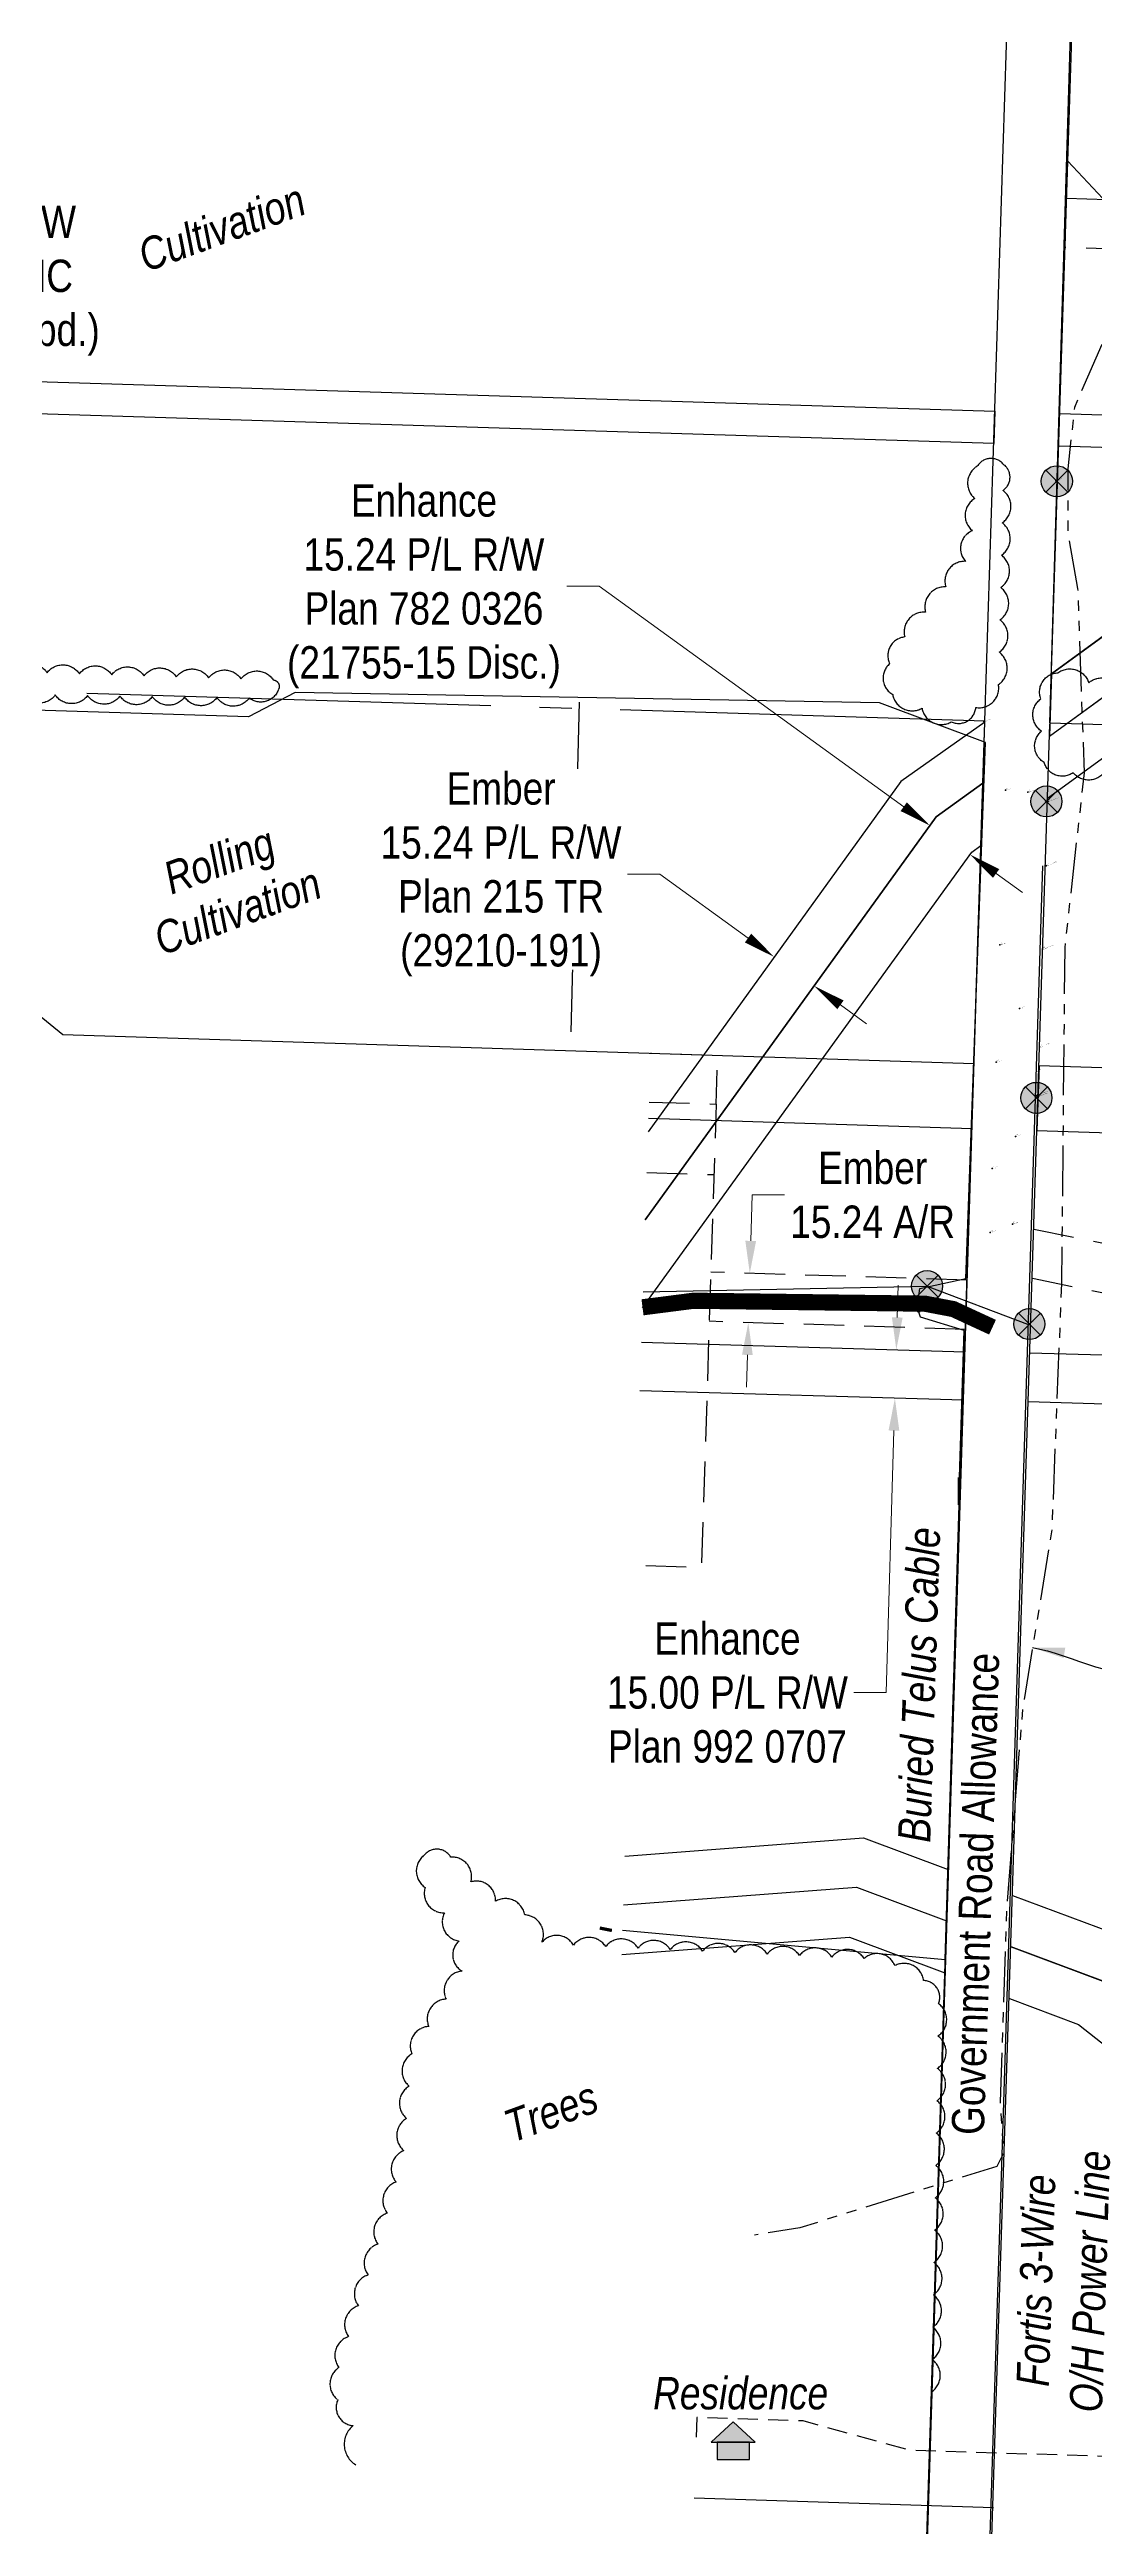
# Model space of a CAD drawing. Extents: x 337432 to 345408, y 5808486 to 5816348.
# Drawn here: x 338960 to 339283, y 5808977 to 5809742 of the extents above; entities that cross this region are included whole.
import ezdxf
from ezdxf.enums import TextEntityAlignment as Align

# ---------------------------------------------------------------- set-up
doc = ezdxf.new("R2010")
doc.units = 0
doc.header["$LTSCALE"] = 5
doc.header["$PDSIZE"] = 0.5
for name, pattern in [('0', [1, 1, 0]), ('foc-ACCESSROAD', [3.75, 2.5, -1.25]), ('foc-QUARTERLINE', [33, 25, -3, 2, -3]), ('foc-TOPO-ephemeral', [6.25, 3.125, -0.625, 0.625, -0.625, 0.625, -0.625]), ('POWERLINE5', [7.8, 2.4, -0.6, 0.6, -0.6, 0.6, -0.6, 2.4]), ('UG_PIPE', [1.875, 1.25, -0.625])]:
    doc.linetypes.add(name, pattern=pattern)
doc.layers.get('Defpoints').update_dxf_attribs({"color": 9})
for name, color, linetype in [('AS-FENCE', 48, 'foc-FENCE'), ('AS-PIPE-UG', 44, 'UG_PIPE'), ('AS-POWER', 104, 'foc-POWER'), ('AS-POWER-EXISTING', 72, 'POWERLINE5'), ('AS-POWER-T', 104, 'Continuous'), ('AS-RESIDENCE', 14, 'Continuous'), ('AS-ROADS', 254, 'Continuous'), ('AS-TELEPHONE', 224, 'foc-TEL'), ('AS-TELEPHONE-T', 224, 'Continuous'), ('C-AR', 13, 'foc-ACCESSROAD'), ('C-RW', 13, 'Continuous'), ('C-WS', 13, 'foc-ACCESSROAD'), ('F-AR', 190, 'foc-ACCESSROAD'), ('F-RW', 190, 'Continuous'), ('F-WS', 190, 'foc-ACCESSROAD'), ('L-ROAD-T', 7, 'Continuous'), ('L-SEC', 7, 'Continuous'), ('L-SECQ', 8, 'foc-QUARTERLINE'), ('T-BUSH', 110, '0'), ('T-BUSH-T', 110, 'Continuous'), ('T-DRAW', 143, 'foc-TOPO-ephemeral'), ('T-WATER-T', 170, 'Continuous')]:
    doc.layers.add(name, color=color, linetype=linetype)
for name, color, linetype, lineweight in [('AS-GENERAL', 48, 'Continuous', 18), ('C-RW-T', 13, 'Continuous', 9), ('F-AR-T', 190, 'Continuous', 9), ('F-RW-T', 190, 'Continuous', 9), ('T-TEXT', 48, 'Continuous', 18)]:
    doc.layers.add(name, color=color, linetype=linetype, lineweight=lineweight)
for name, color, linetype, plot in [('Z-DESCRIPTION-1409-18', 21, 'Continuous', False), ('Z-ELEVATION-1409-18', 21, 'Continuous', False), ('Z-MSPOINT-1409-18', 21, 'Continuous', False), ('Z-POINTNUMBER-1409-18', 21, 'Continuous', False)]:
    doc.layers.add(name, color=color, linetype=linetype, plot=plot)
doc.styles.add('80CG', font='', dxfattribs={"height": 10})
doc.styles.add('80L', font='', dxfattribs={"height": 10})
doc.styles.add('80LS', font='', dxfattribs={"height": 10})
doc.styles.add('DESCRIPTION', font='', dxfattribs={"height": 2.5})
doc.styles.add('ELEVATION', font='', dxfattribs={"height": 2.5})
doc.styles.add('foc-LtypeFont', font='', dxfattribs={"height": 7.35})
doc.styles.add('POINTNUMBER', font='', dxfattribs={"height": 2.5})
doc.styles.get('80CG').set_extended_font_data('Arial Narrow')
doc.styles.get('80L').set_extended_font_data('Arial Narrow')
doc.styles.get('80LS').set_extended_font_data('Arial Narrow', italic=True)
doc.styles.get('DESCRIPTION').set_extended_font_data('Arial Narrow')
doc.styles.get('ELEVATION').set_extended_font_data('Arial Narrow')
doc.styles.get('foc-LtypeFont').set_extended_font_data('Arial Narrow')
doc.styles.get('POINTNUMBER').set_extended_font_data('Arial Narrow')
doc.linetypes.add('foc-FENCE', pattern='A,10,-1,["X",foc-LtypeFont,S=0.2,R=0,X=-0.625,Y=-0.75],-1.24', length=12.24)
doc.linetypes.add('foc-POWER', pattern='A,6,-1,["P",foc-LtypeFont,S=0.2,R=0,X=-0.625,Y=-0.75],-1.24,4', length=12.24)
doc.linetypes.add('foc-POWER-NOLINE', pattern='A,0,-4,["P",foc-LtypeFont,S=0.2,R=0,X=-0.625,Y=-0.75],-8.24', length=12.24)
doc.linetypes.add('foc-TEL', pattern='A,2,-1,["T",foc-LtypeFont,S=0.2,R=0,X=-0.425,Y=-0.75],-1.24,8', length=12.24)
doc.linetypes.add('foc-TEL-NOLINE', pattern='A,0,-2,["T",foc-LtypeFont,S=0.2,R=0,X=-0.425,Y=-0.75],-10.24', length=12.24)
doc.dimstyles.new('Compass 5 000', dxfattribs={"dimscale": 5, "dimtxt": 9, "dimasz": 2, "dimexe": 0.2, "dimexo": 0.0625, "dimgap": 0.5, "dimtad": 0, "dimtih": 1, "dimtoh": 1, "dimzin": 0, "dimdsep": 46, "dimtxsty": '80CG', "dimcen": 0.1, "dimse1": 1, "dimse2": 1, "dimclrd": 256, "dimclrt": 256, "dimaunit": 1, "dimadec": 4, "dimazin": 0, "dimtfac": 0.06, "dimtofl": 0, "dimtmove": 0, "dimatfit": 1, "dimfxl": 0.2, "dimtolj": 1, "dimtzin": 0, "dimlwd": -1, "dimarcsym": 0})

# ---------------------------------------------------------------- blocks, each defined once
blk = doc.blocks.new('POWERPOLE')
h = blk.add_hatch(color=255)
edge = h.paths.add_edge_path()
edge.add_arc((0, 0), 0.96, 0, 360)
at = {"linetype": 'Continuous'}
for p, q in [((0.68, -0.68), (-0.68, 0.68)), ((-0.68, -0.68), (0.68, 0.68))]:
    blk.add_line(p, q, dxfattribs=at)
blk.add_circle((0, 0), 0.96, dxfattribs=at)
blk = doc.blocks.new('*D98')
at = {"layer": 'C-RW-T', "transparency": 16777216}
for p, q in [((339221.91, 5809350.74), (339222.2, 5809360.73)), ((339220.87, 5809315.76), (339218.49, 5809234.81)), ((339218.49, 5809234.81), (339208.49, 5809234.81))]:
    blk.add_line(p, q, dxfattribs=at)
for points in [[(339220.24, 5809350.79), (339223.57, 5809350.69), (339221.61, 5809340.74)], [(339219.21, 5809315.81), (339222.54, 5809315.71), (339221.17, 5809325.75)]]:
    blk.add_solid(points, dxfattribs=at)
at = {"layer": 'Defpoints', "color": 0, "transparency": 16777216}
for p in [(339207.67, 5809341.15), (339207.23, 5809326.16), (339221.17, 5809325.75)]:
    blk.add_point(p, dxfattribs=at)
at = {"layer": 'C-RW-T', "transparency": 16777216, "insert": (339169.4, 5809234.81), "char_height": 10, "attachment_point": 5, "style": '80CG'}
blk.add_mtext('\\A1;Enhance\\P15.00 P/L R/W\\PPlan 992 0707', dxfattribs=at)
blk = doc.blocks.new('*D131')
at = {"layer": 'C-RW-T', "transparency": 16777216}
for p, q in [((339129.69, 5809576.62), (339119.69, 5809576.62)), ((339223.91, 5809508.53), (339129.69, 5809576.62)), ((339252.47, 5809487.89), (339260.58, 5809482.03))]:
    blk.add_line(p, q, dxfattribs=at)
for points in [[(339224.88, 5809509.88), (339222.93, 5809507.18), (339232.01, 5809502.67)], [(339253.45, 5809489.24), (339251.49, 5809486.54), (339244.37, 5809493.75)]]:
    blk.add_solid(points, dxfattribs=at)
at = {"layer": 'Defpoints', "color": 0, "transparency": 16777216}
for p in [(339232.01, 5809502.67), (339148.41, 5809387), (339160.76, 5809378.07)]:
    blk.add_point(p, dxfattribs=at)
at = {"layer": 'C-RW-T', "transparency": 16777216, "insert": (339075.55, 5809576.62), "char_height": 10, "attachment_point": 5, "style": '80CG'}
blk.add_mtext('\\A1;Enhance\\P15.24 P/L R/W\\PPlan 782 0326\\P(21755-15 Disc.)', dxfattribs=at)
blk = doc.blocks.new('*D173')
at = {"layer": 'Defpoints', "color": 0, "transparency": 16777216}
for p in [(339176.3, 5809364.38), (339187.96, 5809364.03), (339187.52, 5809348.8)]:
    blk.add_point(p, dxfattribs=at)
at = {"layer": 'F-AR-T', "transparency": 16777216}
for p, q in [((339176.59, 5809374.37), (339177, 5809388.56)), ((339177, 5809388.56), (339187, 5809388.56)), ((339175.56, 5809339.15), (339175.27, 5809329.15))]:
    blk.add_line(p, q, dxfattribs=at)
for points in [[(339174.92, 5809374.42), (339178.25, 5809374.32), (339176.3, 5809364.38)], [(339173.89, 5809339.2), (339177.22, 5809339.1), (339175.85, 5809349.14)]]:
    blk.add_solid(points, dxfattribs=at)
at = {"layer": 'F-AR-T', "transparency": 16777216, "insert": (339214.28, 5809388.56), "char_height": 10, "attachment_point": 5, "style": '80CG'}
blk.add_mtext('\\A1;Ember\\P15.24 A/R', dxfattribs=at)
blk = doc.blocks.new('*D184')
at = {"layer": 'Defpoints', "color": 0, "transparency": 16777216}
for p in [(339181.12, 5809458.28), (339183.87, 5809462.08), (339193.47, 5809449.35)]:
    blk.add_point(p, dxfattribs=at)
at = {"layer": 'F-RW-T', "transparency": 16777216}
for p, q in [((339148.48, 5809487.66), (339138.48, 5809487.66)), ((339175.76, 5809467.94), (339148.48, 5809487.66)), ((339204.32, 5809447.29), (339212.43, 5809441.44))]:
    blk.add_line(p, q, dxfattribs=at)
for points in [[(339176.74, 5809469.29), (339174.79, 5809466.59), (339183.87, 5809462.08)], [(339205.3, 5809448.65), (339203.35, 5809445.94), (339196.22, 5809453.15)]]:
    blk.add_solid(points, dxfattribs=at)
at = {"layer": 'F-RW-T', "transparency": 16777216, "insert": (339099.39, 5809487.66), "char_height": 10, "attachment_point": 5, "style": '80CG', "bg_fill": 3, "box_fill_scale": 1.1, "bg_fill_color": 256, "bg_fill_true_color": 13158600, "bg_fill_transparency": 0}
blk.add_mtext('\\A1;Ember\\P15.24 P/L R/W\\PPlan 215 TR\\P(29210-191)', dxfattribs=at)
blk = doc.blocks.new('*D215')
at = {"layer": 'Defpoints', "color": 0, "transparency": 16777216}
for p in [(338865.12, 5809642.7), (338873.2, 5809642.45), (338864.81, 5809632.65)]:
    blk.add_point(p, dxfattribs=at)
at = {"layer": 'F-RW-T', "transparency": 16777216}
for p, q in [((338873.51, 5809652.45), (338874.35, 5809679.37)), ((338874.35, 5809679.37), (338884.35, 5809679.37)), ((338872.58, 5809622.41), (338872.27, 5809612.41))]:
    blk.add_line(p, q, dxfattribs=at)
for points in [[(338871.85, 5809652.5), (338875.18, 5809652.4), (338873.2, 5809642.45)], [(338870.91, 5809622.46), (338874.24, 5809622.35), (338872.89, 5809632.4)]]:
    blk.add_solid(points, dxfattribs=at)
at = {"layer": 'F-RW-T', "transparency": 16777216, "insert": (338930.74, 5809679.37), "char_height": 10, "attachment_point": 5, "style": '80CG'}
blk.add_mtext('\\A1;Ember\\P10.06 P/L R/W\\PPlan 5438 MC\\P(29210-194 Abd.)', dxfattribs=at)
blk = doc.blocks.new('res_occ')
for points in [[(0.1, 0.89), (-1.26, -0.37), (1.46, -0.37)], [(-0.9, -1.43), (1.1, -1.43), (1.1, -0.37), (-0.9, -0.37)]]:
    blk.add_hatch(color=14).paths.add_polyline_path(points)
at = {"color": 14}
for points in [[(0.1, 0.89), (-1.26, -0.37), (1.46, -0.37)], [(-0.9, -1.43), (1.1, -1.43), (1.1, -0.37), (-0.9, -0.37)]]:
    blk.add_lwpolyline(points, close=True, dxfattribs=at)

msp = doc.modelspace()

# ---------------------------------------------------------------- linework, layer by layer
at = {"layer": 'AS-FENCE', "flags": 128}
for points in [[(339228.529, 5809357.389), (339228.847, 5809359.642), (339243.103, 5809362.799), (339249.18, 5809528.312), (339216.376, 5809540.614), (339035.744, 5809543.797), (339021.281, 5809536.253), (338723.213, 5809545.562)], [(339123.523, 5809540.81), (339121.015, 5809438.971)], [(339236.723, 5809152.408), (339241.052, 5809292.833), (339241.175, 5809301.335), (339242.623, 5809346.736), (339229.107, 5809350.777), (339228.537, 5809352.315)], [(339136.97, 5809161.433), (339236.723, 5809152.408)]]:
    msp.add_lwpolyline(points, dxfattribs=at)
at = {"layer": 'AS-FENCE', "const_width": 1, "flags": 128}
for points in [[(339241.042, 5809292.79), (339241.079, 5809301.302)], [(339129.904, 5809162.078), (339133.667, 5809161.33)]]:
    msp.add_lwpolyline(points, dxfattribs=at)
at = {"layer": 'AS-GENERAL', "const_width": 1, "flags": 128}
msp.add_lwpolyline([(339228.529, 5809357.389), (339228.537, 5809352.315)], dxfattribs=at)
at = {"layer": 'AS-PIPE-UG', "flags": 128}
msp.add_lwpolyline([(339355.656, 5808996.587), (339225.631, 5809000.751), (339192.803, 5809009.808), (339159.927, 5809010.861), (339159.666, 5809002.865)], dxfattribs=at)
at = {"layer": 'AS-POWER', "linetype": 'foc-POWER-NOLINE', "flags": 128}
msp.add_lwpolyline([(339269.074, 5809534.449), (339277.401, 5809812.494), (339280.331, 5809913.264, -0.0054767), (339281.595, 5809963.284, -0.0054767), (339281.733, 5809973.118, -0.0054767), (339281.729, 5809981.031, -0.0054767), (339281.523, 5809989.284, -0.0054767), (339283.891, 5810014.335, -0.0054767), (339287.746, 5810133.043), (339287.069, 5810143.629), (339287.676, 5810151.18), (339287.694, 5810158.661), (339288.577, 5810190.63), (339289.842, 5810228.303), (339291.483, 5810248.255), (339294.677, 5810348.745), (339294.677, 5810348.745)], format="xyb", dxfattribs=at)
at = {"layer": 'AS-POWER', "flags": 128}
for points in [[(339274.631, 5809707.938), (339288.574, 5809693.12), (339374.143, 5809691.091)], [(339143.286, 5809358.654), (339231.126, 5809360.41), (339262.2, 5809348.665)], [(339159.095, 5808986.023), (339251.701, 5808983.105)]]:
    msp.add_lwpolyline(points, dxfattribs=at)
at = {"layer": 'AS-POWER', "linetype": 'foc-POWER-NOLINE', "flags": 128}
msp.add_lwpolyline([(339243.707, 5808755.672), (339266.895, 5809490.214)], dxfattribs=at)
at = {"layer": 'AS-ROADS', "const_width": 4.999, "flags": 128}
msp.add_lwpolyline([(339251.355, 5809347.711), (339239.23, 5809353.314), (339230.439, 5809354.98), (339158.902, 5809355.889), (339143.132, 5809353.858)], dxfattribs=at)
at = {"layer": 'AS-TELEPHONE', "linetype": 'foc-TEL-NOLINE', "flags": 128}
msp.add_lwpolyline([(339224.439, 5808756.975), (339246.777, 5809465.8)], dxfattribs=at)
msp.add_lwpolyline([(339224.439, 5808756.975), (339246.777, 5809465.8)], dxfattribs=at)
at = {"layer": 'C-AR', "flags": 128}
msp.add_lwpolyline([(339274.264, 5809696.495), (339426.087, 5809691.682), (339425.604, 5809676.453), (339273.777, 5809681.266)], close=True, dxfattribs=at)
for points in [[(339264.169, 5809378.052), (339517.516, 5809326.295)], [(339263.689, 5809362.84), (339517.046, 5809311.081)]]:
    msp.add_lwpolyline(points, dxfattribs=at)
at = {"layer": 'C-RW', "flags": 128}
for points in [[(339145.004, 5809412.297), (339244.932, 5809409.104), (339245.572, 5809429.09), (338963.852, 5809438.089), (338496.032, 5809819.282), (338356.014, 5809969.531)], [(339839.141, 5809742.726), (339510.424, 5809728.952), (339474.942, 5809717.107), (339447.904, 5809686.981), (339446.931, 5809678.819), (339269.561, 5809549.611), (339268.979, 5809530.349), (339451.691, 5809663.435), (339477.397, 5809662.666), (339499.912, 5809609.037), (339504.354, 5809527.069), (339507.108, 5809016.843), (339519.972, 5808932.847)], [(339268.979, 5809530.349), (339405.881, 5809629.767), (339444.523, 5809658.229), (339442.072, 5809637.633), (339430.718, 5809628.986), (339268.312, 5809511.058)], [(339143.126, 5809353.673), (339244.908, 5809494.49), (339247.764, 5809496.567), (339248.36, 5809515.811), (339233.96, 5809505.37), (339143.998, 5809380.9)], [(339142.787, 5809343.069), (339242.786, 5809340.118)], [(339262.395, 5809324.729), (339306.592, 5809323.435), (339386.211, 5809266.606), (339463.457, 5809059.92), (339474.427, 5809074.003), (339398.648, 5809276.146), (339311.589, 5809338.38), (339262.871, 5809339.709)], [(339242.343, 5809325.128), (339142.307, 5809328.08)], [(339137.22, 5809169.259), (339209.304, 5809174.753), (339237.104, 5809164.315)], [(339136.73, 5809153.941), (339207.103, 5809159.304), (339236.589, 5809148.233)], [(339256.56, 5809140.284), (339277.95, 5809132.265), (339550.74, 5808917.439), (340056.059, 5808863.953), (340261.111, 5808841.768), (340262.723, 5808856.922), (340057.664, 5808879.108), (339556.716, 5808932.131), (339285.518, 5809145.703), (339257.17, 5809156.301)]]:
    msp.add_lwpolyline(points, dxfattribs=at)
msp.add_lwpolyline([(339265.734, 5809428.442), (339265.104, 5809408.451), (339661.919, 5809395.784), (339809.681, 5809438.729), (339929.598, 5809434.924), (340265.714, 5809135.068), (340265.047, 5809081.91), (340263.19, 5808925.005), (340321.426, 5808865.351), (340320.466, 5808833.348), (340314.648, 5808706.26), (340334.637, 5808705.666), (340340.448, 5808832.591), (340341.668, 5808873.242), (340283.284, 5808933.047), (340285.048, 5809081.863), (340284.611, 5809145.005), (339937.49, 5809454.679), (339807.146, 5809458.815), (339659.417, 5809415.867)], close=True, dxfattribs=at)
at = {"layer": 'C-WS', "flags": 128}
msp.add_lwpolyline([(339145.163, 5809417.285), (339165.917, 5809416.622), (339166.394, 5809431.619), (339145.644, 5809432.282)], dxfattribs=at)
at = {"layer": 'F-AR'}
for p, q in [((339243.429, 5809362.254), (339164.253, 5809364.759)), ((339242.948, 5809347.025), (339163.771, 5809349.53))]:
    msp.add_line(p, q, dxfattribs=at)
at = {"layer": 'F-RW', "flags": 128}
for points in [[(338343.746, 5809599.67), (338685.879, 5809648.279), (339252.078, 5809630.758), (339251.75, 5809620.692), (338686.436, 5809638.2), (338343.407, 5809589.463)], [(339269.561, 5809549.611), (339381.027, 5809630.549)], [(339272.136, 5809630.047), (340889.461, 5809579.75)], [(339271.814, 5809619.994), (340889.11, 5809569.698)], [(339143.998, 5809380.9), (339233.96, 5809505.37), (339248.36, 5809515.811), (339248.948, 5809534.629), (339223.04, 5809516.276), (339144.87, 5809408.121)], [(339137.703, 5809184.336), (339211.471, 5809189.958), (339237.61, 5809180.144)], [(339137.22, 5809169.259), (339209.304, 5809174.753), (339237.104, 5809164.315)], [(339257.549, 5809172.178), (339292.953, 5809158.907), (339562.598, 5808946.57), (339597.519, 5808942.809), (339586.898, 5808723.461)], [(339257.17, 5809156.301), (339285.505, 5809145.679), (339556.706, 5808932.118), (339581.853, 5808929.409), (339571.916, 5808724.186)]]:
    msp.add_lwpolyline(points, dxfattribs=at)
at = {"layer": 'F-WS', "flags": 128}
for points in [[(339145.163, 5809417.285), (339165.917, 5809416.622), (339161.336, 5809273.385), (339140.577, 5809274.054)], [(339144.467, 5809395.539), (339165.175, 5809394.874)]]:
    msp.add_lwpolyline(points, dxfattribs=at)
at = {"layer": 'L-SEC'}
for p, q in [((339223.142, 5808728.724), (339248.952, 5809534.666)), ((339243.273, 5808728.967), (339269.054, 5809534.022))]:
    msp.add_line(p, q, dxfattribs=at)
for points in [[(339248.958, 5809534.666), (339248.971, 5809535.082), (339248.971, 5809535.082), (339261.835, 5809936.746), (339274.7, 5810338.41)], [(339269.074, 5809534.449), (339281.938, 5809936.112), (339294.803, 5810337.772)]]:
    msp.add_lwpolyline(points, dxfattribs=at)
at = {"layer": 'L-SECQ'}
for p, q in [((338476.53, 5809558.69), (339248.971, 5809535.082)), ((339269.074, 5809534.449), (340043.157, 5809510.088))]:
    msp.add_line(p, q, dxfattribs=at)
at = {"layer": 'T-BUSH', "flags": 128}
for points in [[(339254.764, 5809614.27, 0.5205671), (339246.651, 5809613.722, 0.5205671), (339245.878, 5809603.754, 0.5205671), (339245.105, 5809593.786, 0.5205671), (339243.006, 5809584.327, 0.5205671), (339236.908, 5809576.405, 0.5205671), (339230.672, 5809568.593, 0.5205671), (339224.217, 5809560.959, 0.5205671), (339219.545, 5809552.691, 0.5205671), (339220.493, 5809543.187, 0.5205671), (339229.551, 5809538.956, 0.5205671), (339238.61, 5809534.725, 0.5205671), (339246.181, 5809539.19, 0.5205671), (339253.177, 5809546.252, 0.5205671), (339253.41, 5809556.248, 0.5205671), (339253.643, 5809566.243, 0.5205671), (339253.876, 5809576.238, 0.5205671), (339254.11, 5809586.233, 0.5205671), (339254.343, 5809596.228, 0.5205671), (339254.576, 5809606.223, 0.5205671)], [(339576.091, 5809526.797, -0.5205671), (339584.616, 5809521.791, -0.5205671), (339576.04, 5809518.456, -0.5205671), (339566.046, 5809518.64, -0.5205671), (339556.052, 5809518.823, -0.5205671), (339546.059, 5809519.006, -0.5205671), (339536.065, 5809519.189, -0.5205671), (339526.071, 5809519.372, -0.5205671), (339516.077, 5809519.555, -0.5205671), (339506.083, 5809519.738, -0.5205671), (339496.089, 5809519.922, -0.5205671), (339486.095, 5809520.105, -0.5205671), (339476.101, 5809520.288, -0.5205671), (339466.107, 5809520.471, -0.5205671), (339456.114, 5809520.654, -0.5205671), (339446.12, 5809520.837, -0.5205671), (339436.125, 5809520.927, -0.5205671), (339426.129, 5809520.971, -0.5205671), (339416.134, 5809521.015, -0.5205671), (339406.138, 5809521.059, -0.5205671), (339396.143, 5809521.103, -0.5205671), (339386.147, 5809521.148, -0.5205671), (339376.152, 5809521.192, -0.5205671), (339366.156, 5809521.236, -0.5205671), (339356.161, 5809521.28, -0.5205671), (339346.165, 5809521.324, -0.5205671), (339336.17, 5809521.368, -0.5205671), (339326.174, 5809521.412, -0.5205671), (339316.179, 5809521.457, -0.5205671), (339306.198, 5809521.051, -0.5205671), (339296.225, 5809520.373, -0.5205671), (339286.253, 5809519.696, -0.5205671), (339276.28, 5809519.024, -0.5205671), (339267.318, 5809522.21, -0.5205671), (339266.51, 5809531.859, -0.5205671), (339266.329, 5809541.853, -0.5205671), (339271.581, 5809549.871, -0.5205671), (339281.097, 5809546.811, -0.5205671), (339290.76, 5809544.438, -0.5205671), (339300.693, 5809543.322, -0.5205671), (339310.676, 5809542.896, -0.5205671), (339320.666, 5809542.57, -0.5205671), (339330.655, 5809542.218, -0.5205671), (339340.622, 5809541.467, -0.5205671), (339350.59, 5809540.717, -0.5205671), (339360.557, 5809539.967, -0.5205671), (339370.525, 5809539.217, -0.5205671), (339380.415, 5809537.845, -0.5205671), (339390.266, 5809536.149, -0.5205671), (339400.117, 5809534.454, -0.5205671), (339409.967, 5809532.758, -0.5205671), (339419.871, 5809531.416, -0.5205671), (339429.79, 5809530.185, -0.5205671), (339439.709, 5809528.953, -0.5205671), (339449.675, 5809528.327, -0.5205671), (339459.666, 5809528.051, -0.5205671), (339469.658, 5809527.775, -0.5205671), (339479.65, 5809527.499, -0.5205671), (339489.642, 5809527.224, -0.5205671), (339499.633, 5809526.948, -0.5205671), (339509.625, 5809526.672, -0.5205671), (339519.62, 5809526.59, -0.5205671), (339529.616, 5809526.512, -0.5205671), (339539.611, 5809526.434, -0.5205671), (339549.606, 5809526.356, -0.5205671), (339559.601, 5809526.371, -0.5205671), (339569.593, 5809526.629, -0.5205671)]]:
    msp.add_lwpolyline(points, format="xyb", close=True, dxfattribs=at)
for points in [[(338462.115, 5809566.805, -0.3714041), (338469.479, 5809565.393, -0.5205671), (338479.469, 5809565.077, -0.5205671), (338489.46, 5809564.761, -0.5205671), (338499.451, 5809564.444, -0.5205671), (338509.441, 5809564.128, -0.5205671), (338519.432, 5809563.812, -0.5205671), (338529.423, 5809563.496, -0.5205671), (338539.414, 5809563.18, -0.5205671), (338549.404, 5809562.864, -0.5205671), (338559.395, 5809562.548, -0.5205671), (338569.386, 5809562.232, -0.5205671), (338579.376, 5809561.916, -0.5205671), (338589.367, 5809561.6, -0.5205671), (338599.358, 5809561.283, -0.5205671), (338609.348, 5809560.967, -0.5205671), (338619.339, 5809560.651, -0.5205671), (338629.33, 5809560.335, -0.5205671), (338639.32, 5809560.019, -0.5205671), (338649.311, 5809559.703, -0.5205671), (338659.302, 5809559.387, -0.5205671), (338669.293, 5809559.071, -0.5205671), (338679.283, 5809558.755, -0.5205671), (338689.274, 5809558.439, -0.5205671), (338699.265, 5809558.122, -0.5205671), (338709.255, 5809557.806, -0.5205671), (338719.246, 5809557.49, -0.5205671), (338729.237, 5809557.174, -0.5205671), (338739.227, 5809556.858, -0.5205671), (338749.218, 5809556.542, -0.5205671), (338759.209, 5809556.226, -0.5205671), (338769.199, 5809555.91, -0.5205671), (338779.19, 5809555.594, -0.5205671), (338789.181, 5809555.278, -0.5205671), (338799.172, 5809554.962, -0.5205671), (338809.162, 5809554.645, -0.5205671), (338819.153, 5809554.329, -0.5205671), (338829.144, 5809554.013, -0.5205671), (338839.134, 5809553.697, -0.5205671), (338849.125, 5809553.381, -0.5205671), (338859.116, 5809553.065, -0.5205671), (338869.106, 5809552.749, -0.5205671), (338879.097, 5809552.433, -0.5205671), (338889.088, 5809552.117, -0.5205671), (338899.078, 5809551.801, -0.5205671), (338909.069, 5809551.484, -0.5205671), (338919.06, 5809551.168, -0.5205671), (338929.051, 5809550.852, -0.5205671), (338939.041, 5809550.536, -0.5205671), (338949.032, 5809550.22, -0.5205671), (338959.023, 5809549.904, -0.5205671), (338969.013, 5809549.588, -0.5205671), (338979.004, 5809549.272, -0.5205671), (338988.995, 5809548.956, -0.5205671), (338998.985, 5809548.64, -0.5205671), (339008.976, 5809548.323, -0.5205671), (339018.967, 5809548.007, -0.5205671), (339028.958, 5809547.691, -0.5205671), (339030.609, 5809544.836, -0.5205671), (339021.524, 5809542.089, -0.5205671), (339011.529, 5809542.247, -0.5205671), (339001.535, 5809542.405, -0.5205671), (338991.541, 5809542.563, -0.5205671), (338981.546, 5809542.721, -0.5205671), (338971.552, 5809542.88, -0.5205671), (338961.557, 5809543.038, -0.5205671), (338951.563, 5809543.196, -0.5205671), (338941.568, 5809543.354, -0.5205671), (338931.574, 5809543.512, -0.5205671), (338921.58, 5809543.67, -0.5205671), (338912.429, 5809543.814, -0.5205671), (338902.439, 5809544.165, -0.5205671), (338892.45, 5809544.515, -0.5205671), (338882.46, 5809544.866, -0.5205671), (338872.471, 5809545.216, -0.5205671), (338862.481, 5809545.566, -0.5205671), (338852.492, 5809545.917, -0.5205671), (338842.502, 5809546.267, -0.5205671), (338832.512, 5809546.618, -0.5205671), (338822.523, 5809546.968, -0.5205671), (338812.533, 5809547.318, -0.5205671), (338802.544, 5809547.669, -0.5205671), (338792.554, 5809548.019, -0.5205671), (338782.565, 5809548.369, -0.5205671), (338772.575, 5809548.72, -0.5205671), (338762.586, 5809549.07, -0.5205671), (338752.596, 5809549.421, -0.5205671), (338742.607, 5809549.771, -0.5205671), (338732.617, 5809550.121, -0.5205671), (338722.627, 5809550.472, -0.5205671), (338712.638, 5809550.822, -0.5205671), (338702.648, 5809551.172, -0.5205671), (338692.659, 5809551.523, -0.5205671), (338682.669, 5809551.873, -0.5205671), (338672.68, 5809552.224, -0.5205671), (338662.69, 5809552.574, -0.5205671), (338652.701, 5809552.924, -0.5205671), (338642.711, 5809553.275, -0.5205671), (338632.721, 5809553.625, -0.5205671), (338622.732, 5809553.976, -0.5205671), (338612.742, 5809554.326, -0.5205671), (338602.753, 5809554.676, -0.5205671), (338592.763, 5809555.027, -0.5205671), (338582.774, 5809555.377, -0.5205671), (338572.784, 5809555.727, -0.5205671), (338562.795, 5809556.078, -0.5205671), (338552.805, 5809556.428, -0.5205671), (338542.816, 5809556.779, -0.5205671), (338532.826, 5809557.129, -0.5205671), (338522.836, 5809557.479, -0.5205671), (338512.847, 5809557.83, -0.5205671), (338502.857, 5809558.18, -0.5205671), (338492.868, 5809558.53, -0.5205671), (338482.878, 5809558.881, -0.5205671), (338472.889, 5809559.231, -0.5205671), (338462.899, 5809559.582, -0.0096703), (338462.76, 5809559.601, -0.0096703)], [(339232.515, 5809018.767, 0.5205671), (339232.696, 5809028.763, 0.5205671), (339232.876, 5809038.759, 0.5205671), (339233.056, 5809048.756, 0.5205671), (339233.236, 5809058.752, 0.5205671), (339233.416, 5809068.748, 0.5205671), (339233.596, 5809078.744, 0.5205671), (339233.777, 5809088.74, 0.5205671), (339233.957, 5809098.737, 0.5205671), (339234.137, 5809108.733, 0.5205671), (339234.317, 5809118.729, 0.5205671), (339234.497, 5809128.725, 0.5205671), (339234.678, 5809138.721, 0.5205671), (339230.043, 5809145.857, 0.5205671), (339221.178, 5809150.479, 0.5205671), (339211.652, 5809152.651, 0.5205671), (339201.664, 5809153.113, 0.5205671), (339191.677, 5809153.574, 0.5205671), (339181.69, 5809154.036, 0.5205671), (339171.703, 5809154.498, 0.5205671), (339161.716, 5809154.959, 0.5205671), (339151.729, 5809155.421, 0.5205671), (339141.741, 5809155.883, 0.5205671), (339131.754, 5809156.344, 0.5205671), (339121.767, 5809156.806, 0.5205671), (339112.02, 5809157.678, 0.5205671), (339106.719, 5809166.155, 0.5205671), (339097.665, 5809170.363, 0.5205671), (339090.058, 5809176.348, 0.5205671), (339083.865, 5809183.995, 0.5205671), (339075.633, 5809184.596, 0.5205671), (339075.936, 5809174.603, 0.5205671), (339081.871, 5809166.782, 0.5205671), (339086.421, 5809158.081, 0.5205671), (339087.335, 5809148.806, 0.5205671), (339082.412, 5809140.107, 0.5205671), (339077.03, 5809131.681, 0.5205671), (339071.813, 5809123.2, 0.5205671), (339070.992, 5809113.236, 0.5205671), (339070.171, 5809103.271, 0.5205671), (339069.35, 5809093.307, 0.5205671), (339066.941, 5809083.629, 0.5205671), (339064.238, 5809074.004, 0.5205671), (339061.333, 5809064.439, 0.5205671), (339058.308, 5809054.909, 0.5205671), (339055.284, 5809045.38, 0.5205671), (339052.26, 5809035.85, 0.5205671), (339049.263, 5809026.316, 0.5205671), (339048.906, 5809016.325, 0.5205671), (339053.675, 5809008.351, 0.5205671), (339054.452, 5808996.267, 0.5205671)]]:
    msp.add_lwpolyline(points, format="xyb", dxfattribs=at)
at = {"layer": 'T-DRAW', "flags": 128}
msp.add_lwpolyline([(339285.118, 5809651.306), (339276.669, 5809631.898), (339274.67, 5809612.917), (339274.67, 5809592.938), (339277.671, 5809575.957), (339279.673, 5809519.016), (339273.685, 5809465.068), (339272.689, 5809361.165), (339269.691, 5809285.245), (339260.704, 5809230.295), (339255.706, 5809168.364), (339253.717, 5809108.424), (339254.709, 5809092.436), (339252.718, 5809088.446), (339191.778, 5809069.465), (339177.719, 5809067.196)], dxfattribs=at)
at = {"layer": 'Z-MSPOINT-1409-18'}
for p in [(339270.937, 5809609.241, 858.488), (339248.639, 5809534.817, 857.498), (339255.415, 5809513.625, 858.298), (339262.306, 5809513.033, 858.327), (339267.712, 5809510.308, 857.879), (339268.409, 5809510.116, 857.837), (339267.963, 5809490.295, 857.846), (339253.662, 5809465.854, 858.127), (339266.806, 5809464.498, 857.889), (339259.656, 5809446.152, 858.239), (339265.878, 5809434.229, 857.572), (339252.524, 5809429.565, 858.092), (339265.54, 5809426.763, 857.371), (339264.625, 5809418.691, 857.514), (339265.064, 5809418.819, 857.521), (339265.095, 5809419.268, 857.458), (339258.503, 5809406.592, 858.32), (339251.294, 5809396.698, 858.301), (339257.532, 5809379.577, 858.463), (339250.617, 5809376.954, 858.334), (339262.433, 5809348.784, 857.808)]:
    msp.add_point(p, dxfattribs=at)

# ---------------------------------------------------------------- block references
at = {"layer": 'AS-POWER-EXISTING', "xscale": 4.998911300000001, "yscale": 4.998911300000001, "zscale": 4.998911300000001}
for p in [(339271.245, 5809609.074), (339268.021, 5809510.163), (339264.934, 5809418.566), (339231.126, 5809360.41), (339262.743, 5809348.675)]:
    msp.add_blockref('POWERPOLE', p, dxfattribs=at)
at = {"layer": 'AS-RESIDENCE', "xscale": 5.000000000000051, "yscale": 5.000000000000051, "zscale": 5.000000000000051}
msp.add_blockref('res_occ', (339170.675, 5809005.057), dxfattribs=at)

# ---------------------------------------------------------------- texts
at = {"layer": 'AS-POWER-T', "insert": (339258.498, 5809012.616), "char_height": 10, "attachment_point": 1, "rotation": 88.192313, "style": '80L'}
msp.add_mtext_dynamic_manual_height_columns('\\pi7.97067;{\\fArial Narrow|b0|i1|c0|p34;Fortis 3-Wire\\P\\pi0.56616;O/H Power Line}', width=80.65484, gutter_width=49.989, heights=[0], dxfattribs=at)
msp.add_mtext_dynamic_manual_height_columns('\\pi7.97067;{\\fArial Narrow|b0|i1|c0|p34;Fortis 3-Wire\\P\\pi0.56616;O/H Power Line}', width=80.65484, gutter_width=49.989, heights=[0], dxfattribs=at)
at = {"layer": 'AS-RESIDENCE', "insert": (339146.089, 5809023.374), "char_height": 9.99782, "attachment_point": 1, "style": '80L'}
msp.add_mtext_dynamic_manual_height_columns('\\pi0.326;{\\fArial Narrow|b0|i1|c0|p34;Residence}', width=53.92825, gutter_width=49.989, heights=[0], dxfattribs=at)
at = {"layer": 'AS-TELEPHONE-T', "insert": (339222.111, 5809188.705), "char_height": 10, "attachment_point": 1, "rotation": 88.192313, "style": '80L'}
msp.add_mtext_dynamic_manual_height_columns('{\\fArial Narrow|b0|i1|c0|p34;Buried Telus Cable}', width=97.21318, gutter_width=49.989, heights=[0], dxfattribs=at)
at = {"layer": 'L-ROAD-T', "style": '80L'}
msp.add_text('Government Road Allowance', height=10, rotation=88.165634, dxfattribs=at).set_placement((339246.063, 5809172.652), align=Align.MIDDLE_CENTER)
at = {"layer": 'T-TEXT', "insert": (338985.659, 5809682.828), "char_height": 9.99775, "attachment_point": 1, "rotation": 20, "style": '80L'}
msp.add_mtext_dynamic_manual_height_columns('\\pi0.56829;{\\fArial Narrow|b0|i1|c0|p34;Cultivation}', width=53.29401, gutter_width=49.989, heights=[0], dxfattribs=at)
at = {"layer": 'Z-DESCRIPTION-1409-18', "style": 'DESCRIPTION'}
for s, height, p in [('POWERPOLE', 0.2, (339271.245, 5809609.074)), ('FDI-CS E.1/4-3', 0.19996, (339248.952, 5809534.666)), ('RD-SHLDR2', 0.2, (339255.726, 5809513.479)), ('RD-SHLDR1', 0.2, (339262.616, 5809512.887)), ('POWERPOLE', 0.2, (339268.021, 5809510.163)), ('GRD N-POLE H.O.W 10.19', 0.19996, (339268.717, 5809509.971)), ('GRD 20m CHK H.O.W 9.57', 0.19996, (339268.272, 5809490.154)), ('RD-SHLDR2', 0.2, (339253.974, 5809465.719)), ('GRD MIDSPAN H.O.W 9.13', 0.19996, (339267.115, 5809464.363)), ('RD-SHLDR1', 0.2, (339259.966, 5809446.021)), ('GRD N-BDY H.O.W 9.58', 0.19996, (339266.187, 5809434.101)), ('RD-SHLDR2', 0.2, (339252.836, 5809429.438)), ('POWERPOLE', 0.2, (339264.934, 5809418.566)), ('GRD S-POLE H.O.W 10.02', 0.19996, (339265.373, 5809418.694)), ('GRD S-BDY H.O.W 10.00', 0.19996, (339265.404, 5809419.143)), ('RD-SHLDR1', 0.2, (339258.814, 5809406.47)), ('RD-SHLDR2', 0.2, (339251.606, 5809396.578)), ('RD-SHLDR1', 0.2, (339257.843, 5809379.461)), ('RD-SHLDR2', 0.2, (339250.929, 5809376.839)), ('POWERPOLE', 0.2, (339262.743, 5809348.675))]:
    msp.add_text(s, height=height, rotation=23.999999, dxfattribs=at).set_placement(p)
at = {"layer": 'Z-ELEVATION-1409-18', "style": 'ELEVATION'}
for s, p in [('858.102', (339270.937, 5809609.241)), ('857.112', (339248.639, 5809534.817)), ('857.912', (339255.415, 5809513.625)), ('857.941', (339262.306, 5809513.033)), ('857.493', (339267.712, 5809510.308)), ('857.451', (339268.409, 5809510.116)), ('857.460', (339267.963, 5809490.295)), ('857.741', (339253.662, 5809465.854)), ('857.503', (339266.806, 5809464.498)), ('857.853', (339259.656, 5809446.152)), ('857.186', (339265.878, 5809434.229)), ('857.706', (339252.524, 5809429.565)), ('856.985', (339265.54, 5809426.763)), ('857.128', (339264.625, 5809418.691)), ('857.135', (339265.064, 5809418.819)), ('857.072', (339265.095, 5809419.268)), ('857.934', (339258.503, 5809406.592)), ('857.915', (339251.294, 5809396.698)), ('858.077', (339257.532, 5809379.577)), ('857.948', (339250.617, 5809376.954)), ('857.422', (339262.433, 5809348.784))]:
    msp.add_text(s, height=0.2, rotation=44.999991, dxfattribs=at).set_placement(p)
at = {"layer": 'Z-POINTNUMBER-1409-18', "style": 'POINTNUMBER'}
for s, p in [('588', (339270.937, 5809609.241)), ('7', (339248.639, 5809534.817)), ('603', (339255.415, 5809513.625)), ('602', (339262.306, 5809513.033)), ('589', (339267.712, 5809510.308)), ('592', (339268.409, 5809510.116)), ('593', (339267.963, 5809490.295)), ('604', (339253.662, 5809465.854)), ('594', (339266.806, 5809464.498)), ('601', (339259.656, 5809446.152)), ('595', (339265.878, 5809434.229)), ('605', (339252.524, 5809429.565)), ('596', (339265.54, 5809426.763)), ('590', (339264.625, 5809418.691)), ('598', (339265.064, 5809418.819)), ('597', (339265.095, 5809419.268)), ('600', (339258.503, 5809406.592)), ('606', (339251.294, 5809396.698)), ('599', (339257.532, 5809379.577)), ('607', (339250.617, 5809376.954)), ('591', (339262.433, 5809348.784))]:
    msp.add_text(s, height=0.2, dxfattribs=at).set_placement(p)

# ---------------------------------------------------------------- dimensions: what is measured, and where the dimension line sits
at = {"layer": 'C-RW-T'}
for base, p1, p2, angle, text, picture, middle in [((339232.012, 5809502.675), (339160.761, 5809378.068), (339148.407, 5809386.997), 144.142661, 'Enhance\\P15.24 P/L R/W\\PPlan 782 0326\\P(21755-15 Disc.)', '*D131', (339075.548, 5809576.624)), ((339221.169, 5809325.753), (339207.67, 5809341.154), (339207.228, 5809326.164), 268.309946, 'Enhance\\P15.00 P/L R/W\\PPlan 992 0707', '*D98', (339169.4, 5809234.813))]:
    dim = msp.add_linear_dim(base=base, p1=p1, p2=p2, angle=angle, text=text, dimstyle='Compass 5 000', override={"dimtxt": 10}, dxfattribs=at)
    dim.commit()
    dim.dimension.update_dxf_attribs({"geometry": picture, "text_midpoint": middle, "dimtype": 161})
at = {"layer": 'F-AR-T'}
dim = msp.add_linear_dim(base=(339176.296, 5809364.376), p1=(339187.517, 5809348.801), p2=(339187.963, 5809364.034), angle=88.324651, text='Ember\\P15.24 A/R', dimstyle='Compass 5 000', dxfattribs=at)
dim.commit()
dim.dimension.update_dxf_attribs({"geometry": '*D173', "text_midpoint": (339214.285, 5809388.564), "dimtype": 161})
at = {"layer": 'F-RW-T'}
dim = msp.add_linear_dim(base=(338873.201, 5809642.453), p1=(338864.809, 5809632.652), p2=(338865.121, 5809642.705), angle=88.218731, text='Ember\\P10.06 P/L R/W\\PPlan 5438 MC\\P(29210-194 Abd.)', dimstyle='Compass 5 000', override={"dimtxt": 10}, dxfattribs=at)
dim.commit()
dim.dimension.update_dxf_attribs({"geometry": '*D215', "text_midpoint": (338930.738, 5809679.373), "dimtype": 161})

# ---------------------------------------------------------------- leaders
at = {"layer": 'T-WATER-T', "path_type": 1}
msp.add_leader([(339263.72, 5809248.736), (339298.722, 5809243.006), (339304.717, 5809264.977)], dimstyle='Compass 5 000', override={"dimgap": 0.5, "dimtad": 0}, dxfattribs=at)

# ---------------------------------------------------------------- next in the draw order: texts
at = {"layer": 'T-BUSH-T', "insert": (339113.105, 5809110.08), "char_height": 10, "width": 53.79695, "attachment_point": 2, "rotation": 20, "style": '80LS', "bg_fill": 3, "box_fill_scale": 1.15, "bg_fill_color": 256, "bg_fill_true_color": 256, "bg_fill_transparency": 0}
msp.add_mtext('Trees', dxfattribs=at)
at = {"layer": 'T-TEXT', "insert": (339010.485, 5809496.685), "char_height": 10, "width": 53.79695, "attachment_point": 2, "rotation": 20, "style": '80LS', "bg_fill": 2}
msp.add_mtext('Rolling\\PCultivation', dxfattribs=at)

# ---------------------------------------------------------------- next in the draw order: dimensions: what is measured, and where the dimension line sits
at = {"layer": 'F-RW-T'}
dim = msp.add_linear_dim(base=(339183.869, 5809462.078), p1=(339193.474, 5809449.354), p2=(339181.123, 5809458.28), angle=144.142362, text='Ember\\P15.24 P/L R/W\\PPlan 215 TR\\P(29210-191)', dimstyle='Compass 5 000', override={"dimtxt": 10, "dimtfill": 1}, dxfattribs=at)
dim.commit()
dim.dimension.update_dxf_attribs({"geometry": '*D184', "text_midpoint": (339099.392, 5809487.657), "dimtype": 161})

doc.saveas('drawing.dxf')
